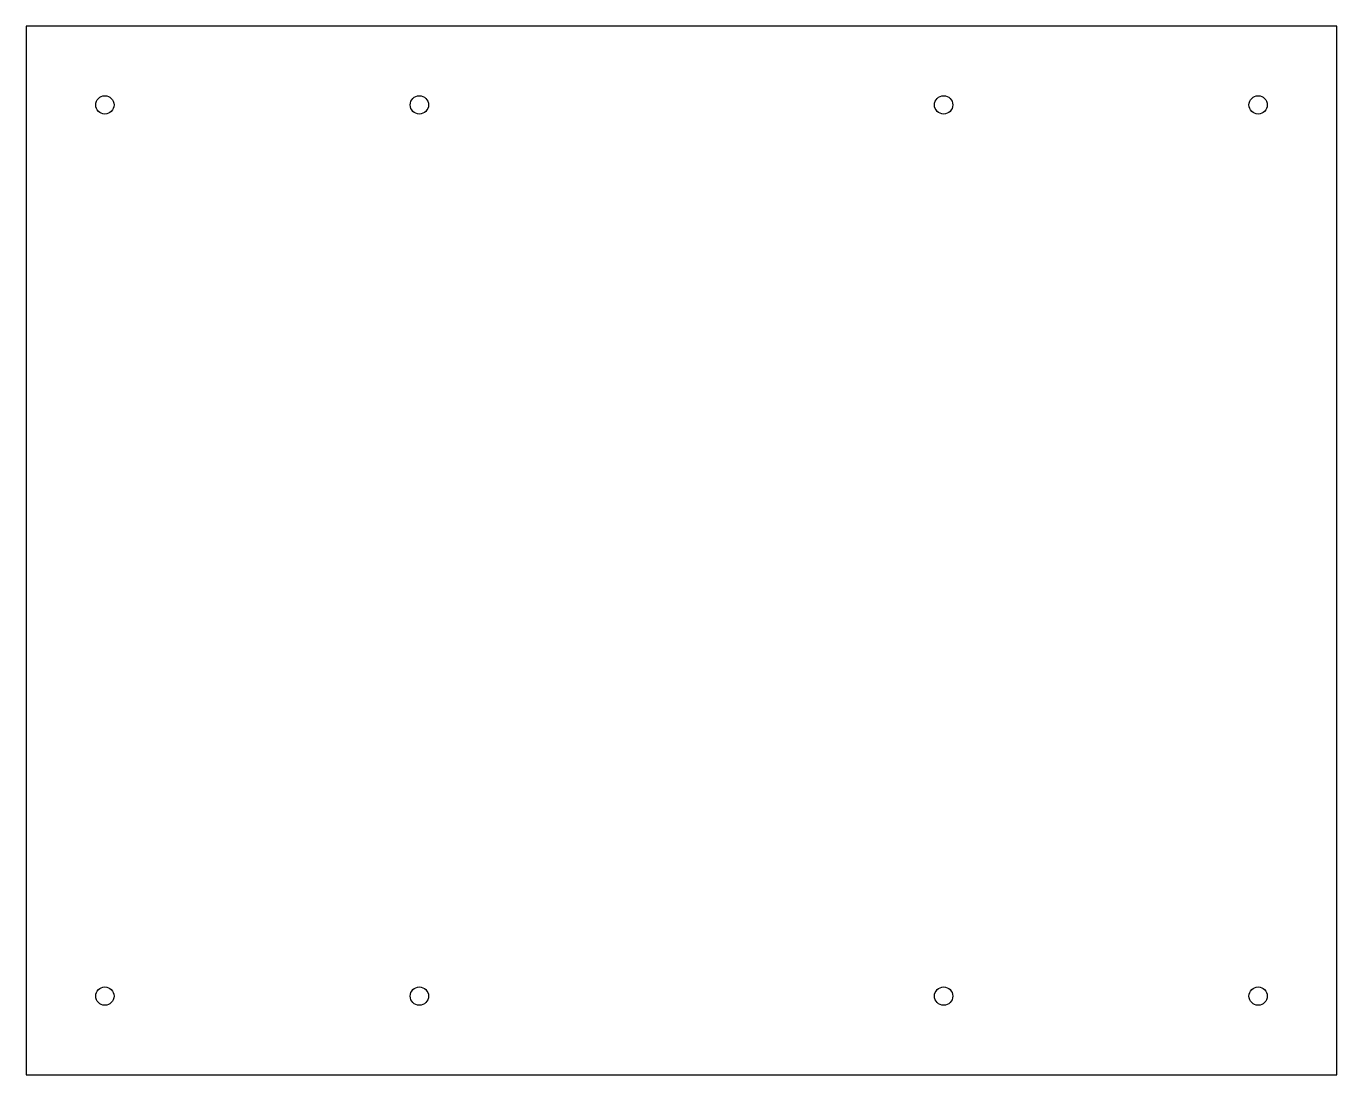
# Model space of a CAD drawing. Extents: x 0 to 1000, y 0 to 800.
import ezdxf

# ---------------------------------------------------------------- set-up
doc = ezdxf.new("R2010")
doc.units = 0

msp = doc.modelspace()

# ---------------------------------------------------------------- linework, layer by layer
at = {"layer": 'CUT'}
for p, q in [((1000, 800), (0, 800)), ((0, 800), (0, 0)), ((1000, 0), (1000, 800)), ((0, 0), (1000, 0))]:
    msp.add_line(p, q, dxfattribs=at)
at = {"layer": 'HOLES'}
for centre in [(60, 740), (300, 740), (700, 740), (940, 740), (60, 60), (300, 60), (700, 60), (940, 60)]:
    msp.add_circle(centre, 7, dxfattribs=at)

doc.saveas('drawing.dxf')
